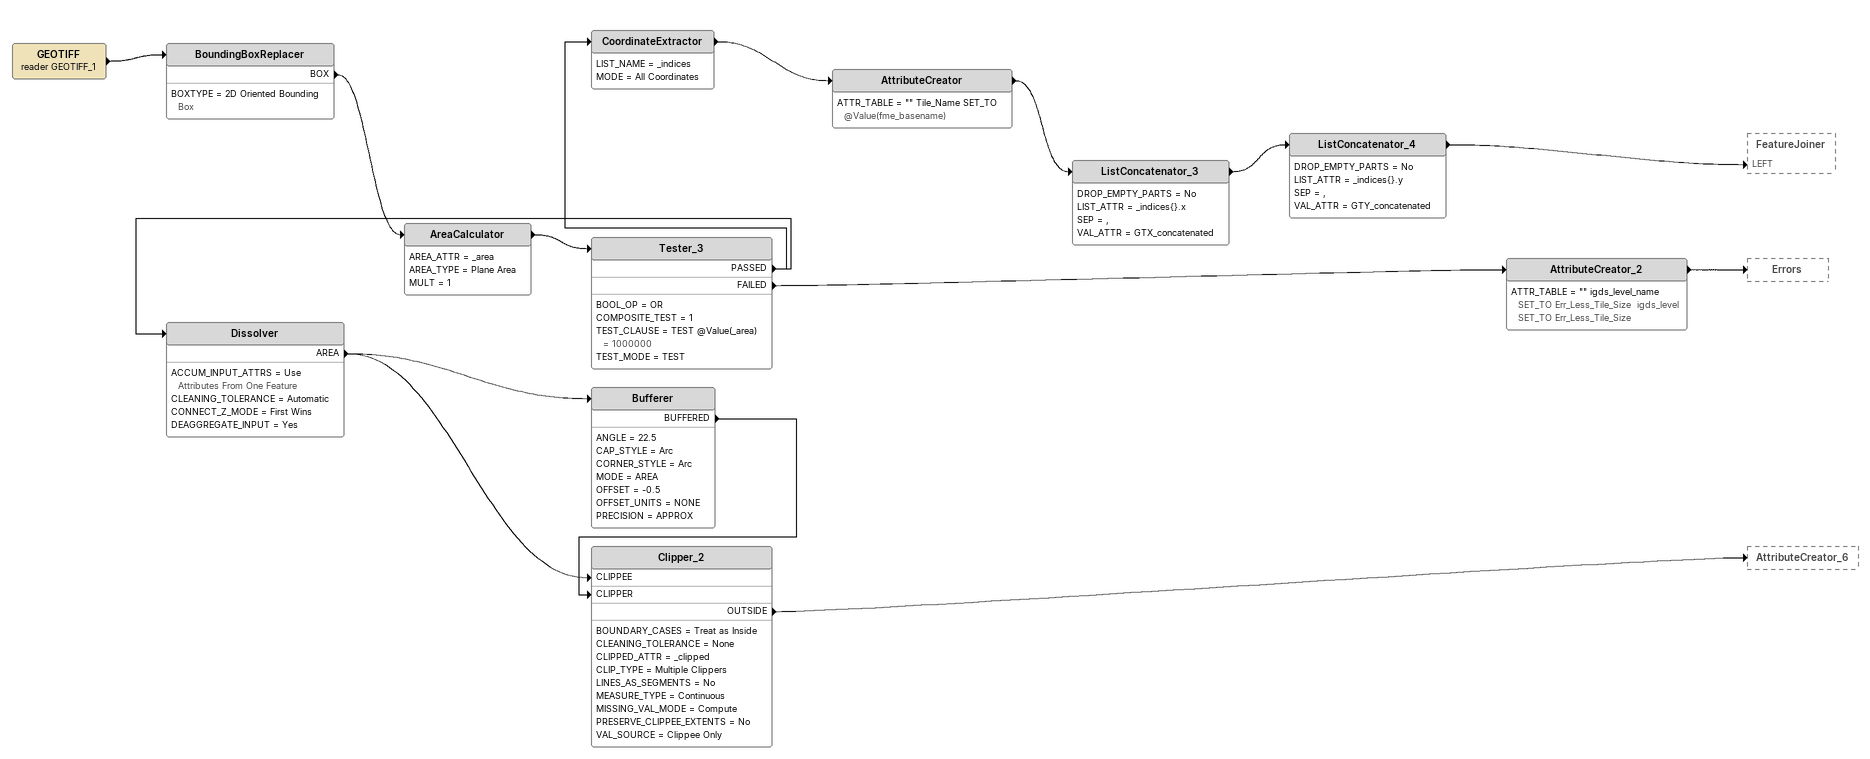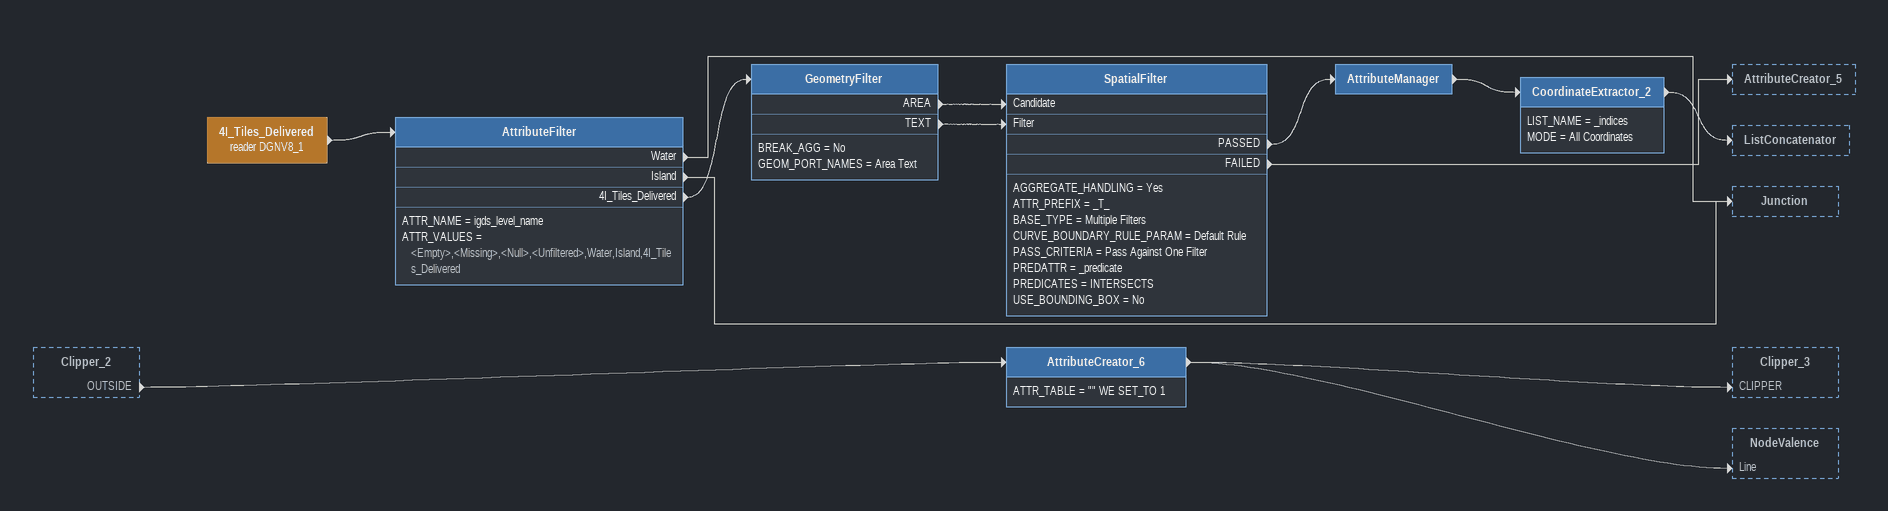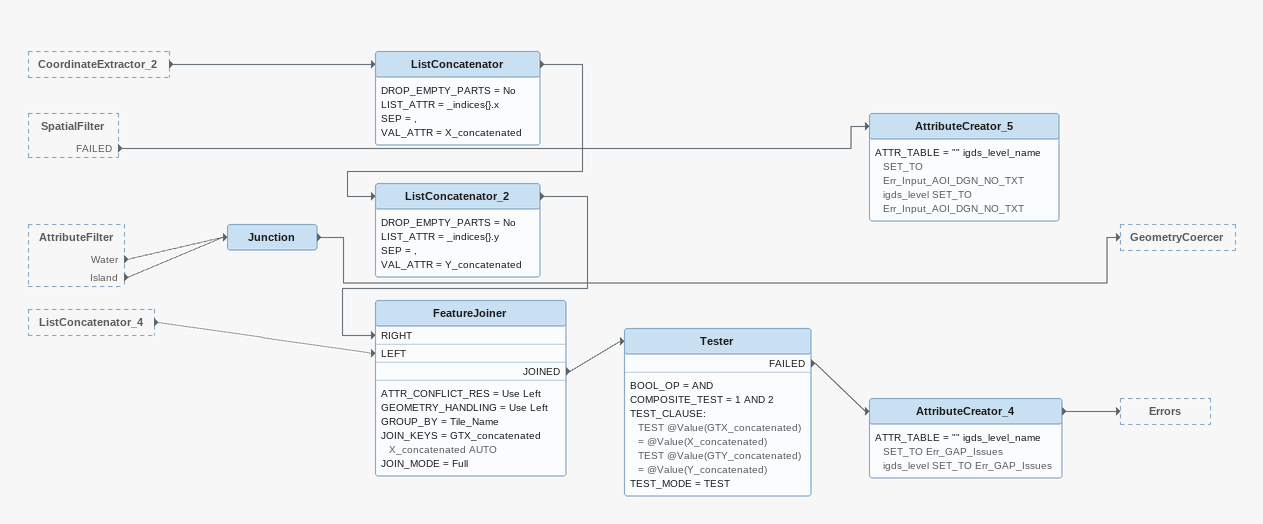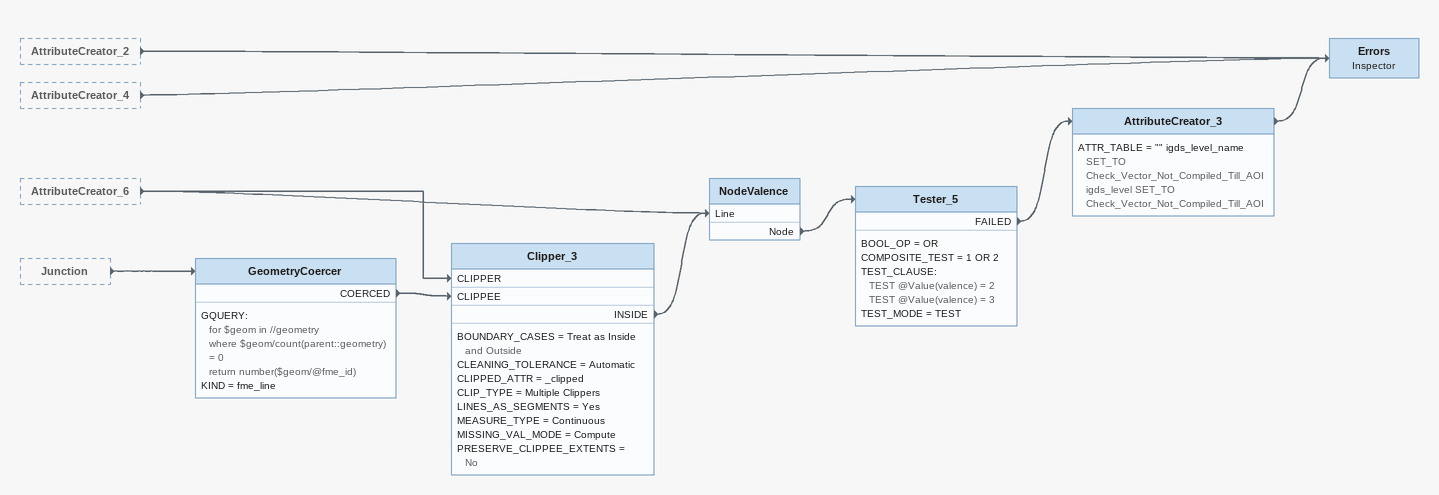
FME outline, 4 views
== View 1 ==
GEOTIFF (reader GEOTIFF_1)
    -> BoundingBoxReplacer
BoundingBoxReplacer
    BOXTYPE = 2D Oriented Bounding Box
    BOX -> AreaCalculator
AreaCalculator
    AREA_ATTR = _area
    AREA_TYPE = Plane Area
    MULT = 1
    -> Tester_3
Tester_3
    BOOL_OP = OR
    COMPOSITE_TEST = 1
    TEST_CLAUSE = TEST @Value(_area) = 1000000
    TEST_MODE = TEST
    PASSED -> CoordinateExtractor
    PASSED -> Dissolver
    FAILED -> AttributeCreator_2
CoordinateExtractor
    LIST_NAME = _indices
    MODE = All Coordinates
    -> AttributeCreator
AttributeCreator
    ATTR_TABLE = "" Tile_Name SET_TO @Value(fme_basename)
    -> ListConcatenator_3
ListConcatenator_3
    DROP_EMPTY_PARTS = No
    LIST_ATTR = _indices{}.x
    SEP = ,
    VAL_ATTR = GTX_concatenated
    -> ListConcatenator_4
ListConcatenator_4
    DROP_EMPTY_PARTS = No
    LIST_ATTR = _indices{}.y
    SEP = ,
    VAL_ATTR = GTY_concatenated
    -> FeatureJoiner [LEFT]
AttributeCreator_2
    ATTR_TABLE = "" igds_level_name SET_TO Err_Less_Tile_Size  igds_level SET_TO Err_Less_Tile_Size
    -> Errors
Dissolver
    ACCUM_INPUT_ATTRS = Use Attributes From One Feature
    CLEANING_TOLERANCE = Automatic
    CONNECT_Z_MODE = First Wins
    DEAGGREGATE_INPUT = Yes
    AREA -> Bufferer
    AREA -> Clipper_2 [CLIPPEE]
Bufferer
    ANGLE = 22.5
    CAP_STYLE = Arc
    CORNER_STYLE = Arc
    MODE = AREA
    OFFSET = -0.5
    OFFSET_UNITS = NONE
    PRECISION = APPROX
    BUFFERED -> Clipper_2 [CLIPPER]
Clipper_2
    BOUNDARY_CASES = Treat as Inside
    CLEANING_TOLERANCE = None
    CLIPPED_ATTR = _clipped
    CLIP_TYPE = Multiple Clippers
    LINES_AS_SEGMENTS = No
    MEASURE_TYPE = Continuous
    MISSING_VAL_MODE = Compute
    PRESERVE_CLIPPEE_EXTENTS = No
    VAL_SOURCE = Clippee Only
    OUTSIDE -> AttributeCreator_6

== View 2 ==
Clipper_2 [outside]
    OUTSIDE -> AttributeCreator_6
AttributeCreator_6
    ATTR_TABLE = "" WE SET_TO 1
    -> Clipper_3 [CLIPPER]
    -> NodeValence [Line]
4I_Tiles_Delivered (reader DGNV8_1)
    -> AttributeFilter
AttributeFilter
    ATTR_NAME = igds_level_name
    ATTR_VALUES = <Empty>,<Missing>,<Null>,<Unfiltered>,Water,Island,4I_Tiles_Delivered
    Water -> Junction
    Island -> Junction
    4I_Tiles_Delivered -> GeometryFilter
GeometryFilter
    BREAK_AGG = No
    GEOM_PORT_NAMES = Area Text
    AREA -> SpatialFilter [Candidate]
    TEXT -> SpatialFilter [Filter]
SpatialFilter
    AGGREGATE_HANDLING = Yes
    ATTR_PREFIX = _T_
    BASE_TYPE = Multiple Filters
    CURVE_BOUNDARY_RULE_PARAM = Default Rule
    PASS_CRITERIA = Pass Against One Filter
    PREDATTR = _predicate
    PREDICATES = INTERSECTS
    USE_BOUNDING_BOX = No
    PASSED -> AttributeManager
    FAILED -> AttributeCreator_5
AttributeManager
    -> CoordinateExtractor_2
CoordinateExtractor_2
    LIST_NAME = _indices
    MODE = All Coordinates
    -> ListConcatenator

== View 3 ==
CoordinateExtractor_2 [outside]
    -> ListConcatenator
SpatialFilter [outside]
    FAILED -> AttributeCreator_5
AttributeFilter [outside]
    Water -> Junction
    Island -> Junction
ListConcatenator_4 [outside]
    -> FeatureJoiner [LEFT]
ListConcatenator
    DROP_EMPTY_PARTS = No
    LIST_ATTR = _indices{}.x
    SEP = ,
    VAL_ATTR = X_concatenated
    -> ListConcatenator_2
ListConcatenator_2
    DROP_EMPTY_PARTS = No
    LIST_ATTR = _indices{}.y
    SEP = ,
    VAL_ATTR = Y_concatenated
    -> FeatureJoiner [RIGHT]
FeatureJoiner
    ATTR_CONFLICT_RES = Use Left
    GEOMETRY_HANDLING = Use Left
    GROUP_BY = Tile_Name
    JOIN_KEYS = GTX_concatenated X_concatenated AUTO
    JOIN_MODE = Full
    JOINED -> Tester
Tester
    BOOL_OP = AND
    COMPOSITE_TEST = 1 AND 2
    TEST_CLAUSE:
      TEST @Value(GTX_concatenated) = @Value(X_concatenated)
      TEST @Value(GTY_concatenated) = @Value(Y_concatenated)
    TEST_MODE = TEST
    FAILED -> AttributeCreator_4
AttributeCreator_4
    ATTR_TABLE = "" igds_level_name SET_TO Err_GAP_Issues  igds_level SET_TO Err_GAP_Issues
    -> Errors
AttributeCreator_5
    ATTR_TABLE = "" igds_level_name SET_TO Err_Input_AOI_DGN_NO_TXT  igds_level SET_TO Err_Input_AOI_DGN_NO_TXT
Junction
    -> GeometryCoercer

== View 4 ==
AttributeCreator_2 [outside]
    -> Errors
AttributeCreator_4 [outside]
    -> Errors
AttributeCreator_6 [outside]
    -> Clipper_3 [CLIPPER]
    -> NodeValence [Line]
Junction [outside]
    -> GeometryCoercer
GeometryCoercer
    GQUERY:
      for $geom in //geometry
      where $geom/count(parent::geometry) = 0
      return number($geom/@fme_id)
    KIND = fme_line
    COERCED -> Clipper_3 [CLIPPEE]
Clipper_3
    BOUNDARY_CASES = Treat as Inside and Outside
    CLEANING_TOLERANCE = Automatic
    CLIPPED_ATTR = _clipped
    CLIP_TYPE = Multiple Clippers
    LINES_AS_SEGMENTS = Yes
    MEASURE_TYPE = Continuous
    MISSING_VAL_MODE = Compute
    PRESERVE_CLIPPEE_EXTENTS = No
    INSIDE -> NodeValence [Line]
NodeValence
    Node -> Tester_5
Tester_5
    BOOL_OP = OR
    COMPOSITE_TEST = 1 OR 2
    TEST_CLAUSE:
      TEST @Value(valence) = 2
      TEST @Value(valence) = 3
    TEST_MODE = TEST
    FAILED -> AttributeCreator_3
AttributeCreator_3
    ATTR_TABLE = "" igds_level_name SET_TO Check_Vector_Not_Compiled_Till_AOI  igds_level SET_TO Check_Vector_Not_Compiled_Till_AOI
    -> Errors
Errors: Inspector
